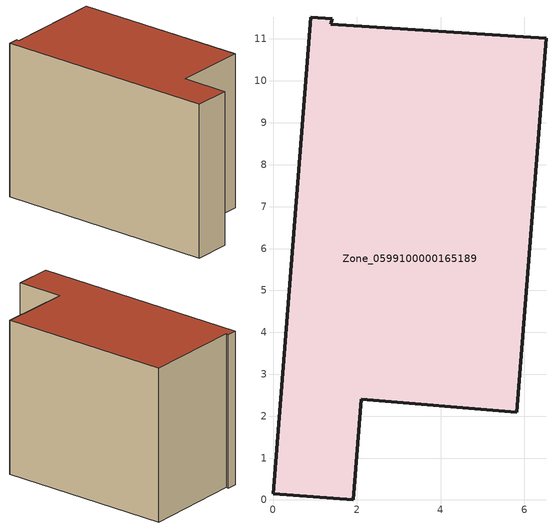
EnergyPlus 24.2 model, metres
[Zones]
Zone_0599100000165189
 floor ground (C_G): 0,0.15 0.9,11.52 1.41,11.48 1.37,11.35 6.51,11.02 5.82,2.09 2.1,2.4 1.91,0 z0
 wall outside (C_F): 0.9,11.52 0,0.15 1.91,0 2.1,2.4 5.82,2.09 6.51,11.02 1.37,11.35 1.41,11.48 0.9,11.52 z0:7.86
 roof outside (C_R): 6.51,11.02 1.37,11.35 1.41,11.48 0.9,11.52 0,0.15 1.91,0 2.1,2.4 5.82,2.09 z7.86
[BUILDING]
Pand.0599100000165189: North Axis=0; Terrain=City; Loads Convergence Tolerance Value=0.04; Temperature Convergence Tolerance Value=0.4; Solar Distribution=FullExterior; Maximum Number of Warmup Days=25; Minimum Number of Warmup Days=1
[Site:Location]
Rotterdam.The.Hague.AP_ZH_NLD Design_Conditions: Latitude=51.96; Longitude=4.45; Time Zone=1; Elevation=-4.5
[SITE:GROUNDTEMPERATURE:BUILDINGSURFACE]
18, 18, 18, 18, 18, 18, 18, 18, 18, 18, 18, 18
[MATERIAL] Thermal Absorptance=0.9; Solar Absorptance=0.7; Visible Absorptance=0.7
Name | Roughness | Thickness | Conductivity | Density | Specific Heat
G.TC.1975-1991 | MediumSmooth | 0.15 | 0.288461 | 540 | 1210
F.TC.1975-1991 | Rough | 0.3 | 0.230769 | 1920 | 840
R.TC.1975-1991 | MediumRough | 0.2 | 0.153846 | 1500 | 1000
[CONSTRUCTION]
C_G: G.TC.1975-1991
C_F: F.TC.1975-1991
C_R: R.TC.1975-1991
[ZONE]
Zone_0599100000165189: Type=1; Multiplier=1; Ceiling Height=Autocalculate; Volume=Autocalculate; Floor Area=autocalculate; Part of Total Floor Area=Yes
[ZONEINFILTRATION:DESIGNFLOWRATE]
Infil_Zone_0599100000165189: Zone or ZoneList or Space or SpaceList=Zone_0599100000165189; Schedule=AlwaysOn; Design Flow Rate Calculation Method=Flow/Area; Flow Rate per Floor Area=0.003; Constant Term Coefficient=1; Temperature Term Coefficient=0; Velocity Term Coefficient=0; Velocity Squared Term Coefficient=0
[HVACTEMPLATE:ZONE:IDEALLOADSAIRSYSTEM]
Zone_0599100000165189: Maximum Heating Supply Air Temperature=50; Minimum Cooling Supply Air Temperature=13; Maximum Heating Supply Air Humidity Ratio=0.0156; Minimum Cooling Supply Air Humidity Ratio=0.0077; Heating Limit=NoLimit; Cooling Limit=NoLimit; Dehumidification Control Type=ConstantSensibleHeatRatio; Cooling Sensible Heat Ratio=0.7; Dehumidification Setpoint=60; Humidification Control Type=None; Humidification Setpoint=30; Outdoor Air Method=None; Outdoor Air Flow Rate per Person=0.00944; Outdoor Air Flow Rate per Zone Floor Area=0; Outdoor Air Flow Rate per Zone=0; Demand Controlled Ventilation Type=None; Outdoor Air Economizer Type=NoEconomizer; Heat Recovery Type=None; Sensible Heat Recovery Effectiveness=0.7; Latent Heat Recovery Effectiveness=0.65
[ZONECONTROL:THERMOSTAT]
ThermostatControl_Zone_0599100000165189: Zone or ZoneList=Zone_0599100000165189; Control Type Schedule=DualSetpointControlType; Control 1=Thermostat_Zone_0599100000165189; Temperature Difference Between Cutout And Setpoint=0
[THERMOSTATSETPOINT:DUALSETPOINT]
Thermostat_Zone_0599100000165189: Heating Setpoint Temperature Schedule=HeatingSetpoint_Zone_0599100000165189; Cooling Setpoint Temperature Schedule=CoolingSetpoint_Zone_0599100000165189
[SCHEDULE:COMPACT]
HeatingSetpoint_Zone_0599100000165189: Through: 12/31, For: AllDays, Until: 24:00, 21
CoolingSetpoint_Zone_0599100000165189: Through: 12/31, For: AllDays, Until: 24:00, 24
DualSetpointControlType: Through: 12/31, For: AllDays, Until: 24:00, 4
AlwaysOn: Through: 12/31, For: AllDays, Until: 24:00, 1
